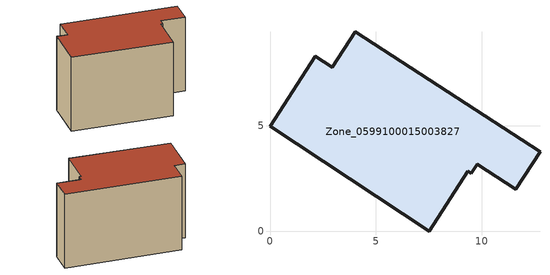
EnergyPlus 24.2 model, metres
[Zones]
Zone_0599100015003827
 floor ground (C_G): 9.49,2.74 9.34,2.83 7.51,0 0,4.97 2.13,8.27 2.93,7.75 4.02,9.44 12.75,3.75 11.61,1.99 9.8,3.18 z0.82
 wall outside (C_F): 2.13,8.27 0,4.97 7.51,0 9.34,2.83 9.49,2.74 9.8,3.18 11.61,1.99 12.75,3.75 4.02,9.44 2.93,7.75 2.13,8.27 z0.82:7.89
 roof outside (C_R): 9.34,2.83 9.49,2.74 9.8,3.18 11.61,1.99 12.75,3.75 4.02,9.44 2.93,7.75 2.13,8.27 0,4.97 7.51,0 z7.89
[BUILDING]
Pand.0599100015003827: North Axis=0; Terrain=City; Loads Convergence Tolerance Value=0.04; Temperature Convergence Tolerance Value=0.4; Solar Distribution=FullExterior; Maximum Number of Warmup Days=25; Minimum Number of Warmup Days=1
[Site:Location]
Rotterdam.The.Hague.AP_ZH_NLD Design_Conditions: Latitude=51.96; Longitude=4.45; Time Zone=1; Elevation=-4.5
[SITE:GROUNDTEMPERATURE:BUILDINGSURFACE]
18, 18, 18, 18, 18, 18, 18, 18, 18, 18, 18, 18
[MATERIAL] Thermal Absorptance=0.9; Solar Absorptance=0.7; Visible Absorptance=0.7
Name | Roughness | Thickness | Conductivity | Density | Specific Heat
G.TC.1965-1974 | MediumSmooth | 0.15 | 0.882353 | 540 | 1210
F.TC.1965-1974 | Rough | 0.3 | 0.697674 | 1920 | 840
R.TC.1965-1974 | MediumRough | 0.2 | 0.232558 | 1500 | 1000
[CONSTRUCTION]
C_G: G.TC.1965-1974
C_F: F.TC.1965-1974
C_R: R.TC.1965-1974
[ZONE]
Zone_0599100015003827: Type=1; Multiplier=1; Ceiling Height=Autocalculate; Volume=Autocalculate; Floor Area=autocalculate; Part of Total Floor Area=Yes
[ZONEINFILTRATION:DESIGNFLOWRATE]
Infil_Zone_0599100015003827: Zone or ZoneList or Space or SpaceList=Zone_0599100015003827; Schedule=AlwaysOn; Design Flow Rate Calculation Method=Flow/Area; Flow Rate per Floor Area=0.003; Constant Term Coefficient=1; Temperature Term Coefficient=0; Velocity Term Coefficient=0; Velocity Squared Term Coefficient=0
[HVACTEMPLATE:ZONE:IDEALLOADSAIRSYSTEM]
Zone_0599100015003827: Maximum Heating Supply Air Temperature=50; Minimum Cooling Supply Air Temperature=13; Maximum Heating Supply Air Humidity Ratio=0.0156; Minimum Cooling Supply Air Humidity Ratio=0.0077; Heating Limit=NoLimit; Cooling Limit=NoLimit; Dehumidification Control Type=ConstantSensibleHeatRatio; Cooling Sensible Heat Ratio=0.7; Dehumidification Setpoint=60; Humidification Control Type=None; Humidification Setpoint=30; Outdoor Air Method=None; Outdoor Air Flow Rate per Person=0.00944; Outdoor Air Flow Rate per Zone Floor Area=0; Outdoor Air Flow Rate per Zone=0; Demand Controlled Ventilation Type=None; Outdoor Air Economizer Type=NoEconomizer; Heat Recovery Type=None; Sensible Heat Recovery Effectiveness=0.7; Latent Heat Recovery Effectiveness=0.65
[ZONECONTROL:THERMOSTAT]
ThermostatControl_Zone_0599100015003827: Zone or ZoneList=Zone_0599100015003827; Control Type Schedule=DualSetpointControlType; Control 1=Thermostat_Zone_0599100015003827; Temperature Difference Between Cutout And Setpoint=0
[THERMOSTATSETPOINT:DUALSETPOINT]
Thermostat_Zone_0599100015003827: Heating Setpoint Temperature Schedule=HeatingSetpoint_Zone_0599100015003827; Cooling Setpoint Temperature Schedule=CoolingSetpoint_Zone_0599100015003827
[SCHEDULE:COMPACT]
HeatingSetpoint_Zone_0599100015003827: Through: 12/31, For: AllDays, Until: 24:00, 21
CoolingSetpoint_Zone_0599100015003827: Through: 12/31, For: AllDays, Until: 24:00, 24
DualSetpointControlType: Through: 12/31, For: AllDays, Until: 24:00, 4
AlwaysOn: Through: 12/31, For: AllDays, Until: 24:00, 1
